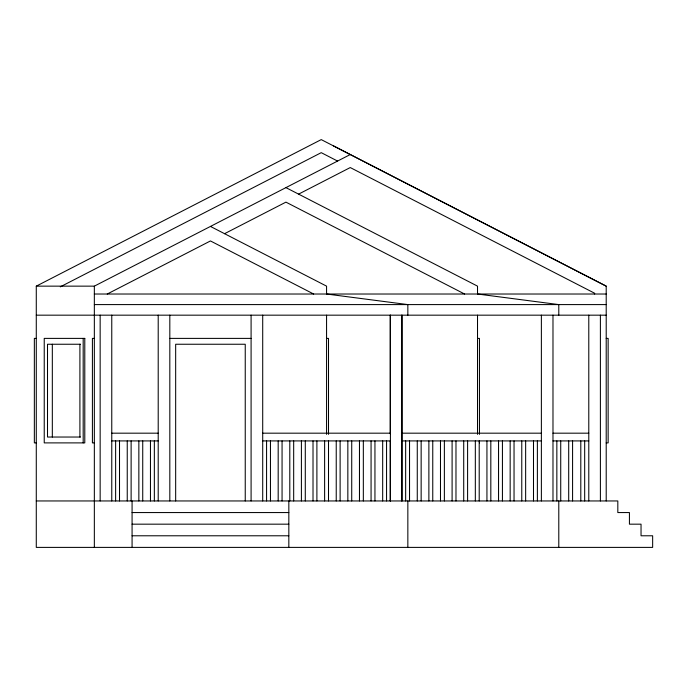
<?xml version="1.0" encoding="UTF-8"?>
<svg xmlns="http://www.w3.org/2000/svg" width="687" height="687" viewBox="0 0 687 687"><rect width="100%" height="100%" fill="white"/><g stroke="black" fill="none" stroke-linecap="round" stroke-linejoin="round"><path stroke-width="1.03" d="M36.282 500.952L617.819 500.952L617.819 512.562L629.429 512.562L629.429 524.172L641.04 524.172L641.04 535.783L652.65 535.783L652.65 547.393L36.282 547.393L36.282 286.144L321.241 139.607L606.209 286.144L606.209 500.952M60.276 286.857L321.241 152.66L337.566 161.067M36.282 286.144L94.342 286.144L350.258 154.541M298.587 194.129L350.25 167.559L594.633 293.237L594.633 294.019M107.249 294.019L210.454 240.948L313.658 294.019M224.563 233.692L285.929 202.133L464.61 294.019M94.342 294.019L606.209 294.019M94.342 304.59L606.209 304.59M36.282 315.17L606.209 315.17M36.282 338.39L34.35 338.39L34.35 442.892L36.282 442.892M94.342 338.39L92.41 338.39L92.41 442.892L94.342 442.892M169.818 338.39L251.09 338.39M326.565 338.39L328.506 338.39L328.506 434.364M477.517 338.39L479.449 338.39L479.449 434.364M606.209 338.39L608.141 338.39L608.141 442.892L606.209 442.892M80.542 344.247L47.506 344.247L47.506 437.035L80.542 437.035M111.766 433.179L158.208 433.179M262.709 433.179L390.422 433.179M401.792 433.179L541.373 433.179M552.983 433.179L588.785 433.179M111.766 440.917L158.208 440.917M262.709 440.917L390.422 440.917M401.792 440.917L541.373 440.917M552.983 440.917L588.785 440.917M132.076 512.562L288.832 512.562M132.076 524.172L288.832 524.172M132.076 535.783L288.832 535.783M606.209 286.144L333.41 145.859M285.929 187.62L477.517 286.144L477.517 294.019L558.789 304.59L558.789 315.17M210.454 226.435L326.565 286.144L326.565 294.019L407.846 304.59L407.846 315.17M600.395 315.17L600.395 500.952M588.785 315.17L588.785 500.952M584.68 440.917L584.68 500.952M580.798 440.917L580.798 500.952M572.58 440.917L572.58 500.952M568.699 440.917L568.699 500.952M560.729 440.917L560.729 500.952M558.789 500.952L558.789 547.393M556.848 440.917L556.848 500.952M552.983 315.17L552.983 500.952M541.373 315.17L541.373 500.952M537.38 440.917L537.38 500.952M533.498 440.917L533.498 500.952M525.649 440.917L525.649 500.952M521.768 440.917L521.768 500.952M514.039 440.917L514.039 500.952M510.158 440.917L510.158 500.952M502.429 440.917L502.429 500.952M498.547 440.917L498.547 500.952M490.819 440.917L490.819 500.952M486.937 440.917L486.937 500.952M479.449 440.762L479.449 442.892M479.208 440.917L479.208 500.952M477.517 315.17L477.517 434.364M475.327 440.917L475.327 500.952M467.598 440.917L467.598 500.952M463.716 440.917L463.716 500.952M455.979 440.917L455.979 500.952M452.098 440.917L452.098 500.952M444.369 440.917L444.369 500.952M440.487 440.917L440.487 500.952M432.758 440.917L432.758 500.952M428.877 440.917L428.877 500.952M421.148 440.917L421.148 500.952M417.267 440.917L417.267 500.952M409.538 440.917L409.538 500.952M407.846 500.952L407.846 547.393M405.656 440.917L405.656 500.952M402.032 315.17L402.032 500.952M401.792 315.17L401.792 500.952M390.422 315.17L390.422 500.952M390.182 315.17L390.182 433.686M390.182 441.157L390.182 500.952M386.558 440.917L386.558 500.952M382.676 440.917L382.676 500.952M374.947 440.917L374.947 500.952M371.066 440.917L371.066 500.952M363.337 440.917L363.337 500.952M359.464 440.917L359.464 500.952M351.727 440.917L351.727 500.952M347.845 440.917L347.845 500.952M340.117 440.917L340.117 500.952M336.235 440.917L336.235 500.952M328.506 440.762L328.506 500.952M326.565 315.17L326.565 434.364M324.625 440.917L324.625 500.952M316.896 440.917L316.896 500.952M313.014 440.917L313.014 500.952M305.286 440.917L305.286 500.952M301.404 440.917L301.404 500.952M293.675 440.917L293.675 500.952M289.794 440.917L289.794 500.952M288.832 500.952L288.832 547.393M282.065 440.917L282.065 500.952M278.183 440.917L278.183 500.952M270.455 440.917L270.455 500.952M266.573 440.917L266.573 500.952M262.709 315.17L262.709 500.952M251.09 315.17L251.09 500.952M245.242 500.952L245.242 344.247L175.666 344.247L175.666 500.952M169.818 315.17L169.818 500.952M158.208 315.17L158.208 500.952M154.343 440.917L154.343 500.952M150.462 440.917L150.462 500.952M142.733 440.917L142.733 500.952M138.851 440.917L138.851 500.952M132.076 500.952L132.076 547.393M131.123 440.917L131.123 500.952M127.241 440.917L127.241 500.952M119.512 440.917L119.512 500.952M115.631 440.917L115.631 500.952M111.766 315.17L111.766 500.952M100.156 315.17L100.156 500.952M94.342 286.144L94.342 547.393M83.179 338.39L83.179 442.892M79.907 344.247L79.907 437.035M52.324 344.247L52.324 437.035M84.784 338.39L44.234 338.39L44.234 442.892L84.784 442.892L84.784 338.39"/></g></svg>
